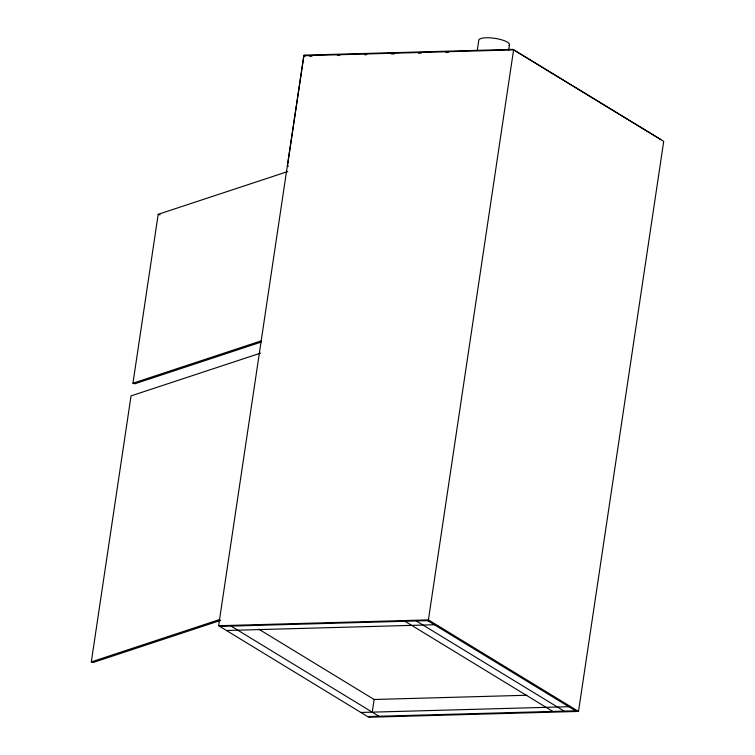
<?xml version="1.0" encoding="UTF-8"?>
<svg xmlns="http://www.w3.org/2000/svg" width="755" height="755" viewBox="0 0 755 755"><rect width="100%" height="100%" fill="white"/><g stroke="black" fill="none" stroke-linecap="round" stroke-linejoin="round"><path stroke-width="1.13" d="M220.536 620.421L93.186 662.475L91.298 661.899L131.049 395.894L260.635 353.095M261.07 342.109L134.834 383.795L132.946 383.219L158.191 214.326L287.778 171.536M218.62 625.725L303.812 55.71L513.598 49.896L663.702 141.421L578.509 711.437L368.723 717.25L218.62 625.725L428.406 619.902L578.509 711.437M305.124 55.124L304.935 56.389L303.812 55.71M372.224 712.154L374.14 699.328M477.236 50.67L478.764 40.459A15.534 4.256 8.5 0 1 495.978 38.514A15.534 4.256 8.5 0 1 509.04 45.649M508.672 50.274L509.521 44.602M428.406 619.902L513.598 49.896M132.946 383.219L261.419 340.798M91.298 661.899L219.771 619.477M309.625 56.257L311.975 56.191M337.419 55.492L339.769 55.426M364.439 54.737L366.788 54.671M391.458 53.992L394.195 53.916M418.478 53.246L421.214 53.171M445.875 52.482L448.225 52.416M288.523 166.147L287.391 166.175L303.982 55.153L513.013 49.358L660.88 139.524M219.743 626.405L429.529 620.591M226.462 630.5L434.361 624.744M526.848 695.251L374.121 699.489L258.757 629.141M360.881 712.465L568.779 706.708M367.609 716.57L575.499 710.804M158.191 214.326L160.079 214.901M427.641 620.638L576.622 711.484M416.298 620.959L564.164 711.116M404.954 621.271L552.82 711.437M231.077 626.093L378.944 716.25"/></g></svg>
